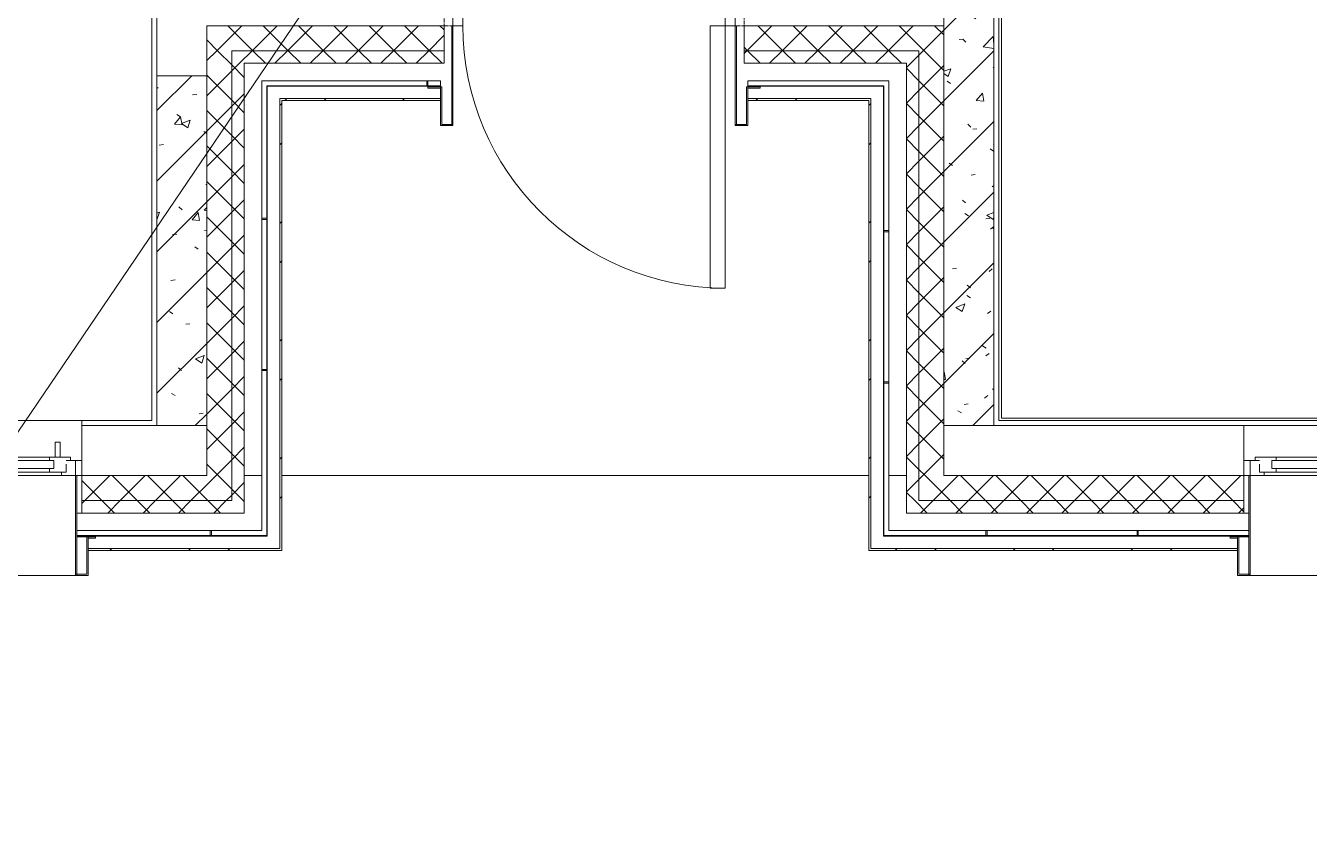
# Model space of a CAD drawing. Header units: millimetres. Extents: x -584918 to 2941280, y 3000189 to 4229862.
# Drawn here: x 207407 to 212544, y 3649491 to 3652731 of the extents above; entities that cross this region are included whole.
import ezdxf

# ---------------------------------------------------------------- set-up
doc = ezdxf.new("R2010")
doc.units = ezdxf.units.MM
doc.linetypes.add('ASVP_Невидимые', pattern=[5, 3, -2])
for name, color, linetype, lineweight in [('_ Окна', 7, 'Continuous', 0), ('Витраж', 7, 'Continuous', 0), ('Двери', 7, 'Continuous', 0), ('Обобщенные модели', 7, 'Continuous', 0), ('Окна', 7, 'Continuous', 0), ('Перекрытие', 7, 'Continuous', 0), ('Стены', 7, 'Continuous', 0), ('Стены внутренние', 7, 'Continuous', 0), ('Стены наружные', 7, 'Continuous', 0), ('Стены несущие', 7, 'Continuous', 0), ('Стены отделка', 7, 'Continuous', 0), ('Стены перегородки', 7, 'Continuous', 0), ('Стены штриховка', 7, 'Continuous', 0), ('экспертиза ДУ пояснения', 6, 'Continuous', 0)]:
    doc.layers.add(name, color=color, linetype=linetype, lineweight=lineweight)
pattern_1 = [(45, (192051.36, 3643581.32), (-141.4214, 141.4214), [])]
pattern_2 = [(50, (192051.36, 3643581.32), (364.368, -31.8783), [38.1, -419.1]), (355, (192051.36, 3643581.3), (-70.486, 382.113), [30.48, -335.28]), (100.451, (192081.73, 3643578.66), (293.885, 350.2334), [32.38, -356.18]), (46.184, (192051.36, 3643682.9), (542.1585, -84.086), [57.15, -628.65]), (96.636, (192096.54, 3643675.9), (474.805, 494.855), [48.57, -534.27]), (351.184, (192051.36, 3643682.9), (474.81, 494.85), [45.72, -502.92]), (21, (192102.16, 3643657.52), (303.2285, -204.5305), [38.1, -419.1]), (326, (192102.16, 3643657.5), (123.604, 368.376), [30.48, -335.28]), (71.451, (192127.43, 3643640.47), (426.834, 163.843), [32.38, -356.18]), (37.5, (192051.36, 3643581.32), (6.17665, 169.11015), [16.764, -314.452, 16.764, -323.596, -336.55]), (37.5, (192051.36, 3643581.32), (6.17665, 169.11015), [-671.576, 16.764, -319.786]), (7.5, (192051.36, 3643581.32), (133.6389, 200.3615), [16.764, -177.292, 16.764, -306.832, -128.27]), (7.5, (192051.36, 3643581.32), (133.6389, 200.3615), [-517.652, 16.764, -111.506]), (327.5, (191938.08, 3643581.32), (271.1818, -11.4584), [16.764, -110.236, 16.764, -379.476, -525.78]), (327.5, (191938.08, 3643581.32), (271.1818, -11.4584), [-523.24, 16.764, -509.016]), (317.5, (191887.28, 3643581.32), (296.2585, 50.8528), [16.764, -148.336, 16.764, -246.38, -373.38]), (317.5, (191887.28, 3643581.32), (296.2585, 50.8528), [-428.244, 16.764, -356.616])]
pattern_3 = [(45, (192051.36, 3643581.3), (-235.7317, 235.7317), []), (45, (192208.5, 3643581.3), (-235.7317, 235.7317), [])]
pattern_4 = [(45, (192051.36, 3643581.32), (-70.71068, 70.71068), []), (135, (192051.36, 3643581.32), (-70.71068, -70.71068), [])]

# ---------------------------------------------------------------- blocks, each defined once
blk = doc.blocks.new('ASVP_ДверьСтальная_1 с фрамугой - Наружная 1200х2000h_полотно_ Г П _с фрамугой_-7940614-АР Этаж 01')
at = {"layer": 'Двери', "lineweight": 18}
for p, q in [((-525, 1150), (-465, 1150)), ((-525, 100), (-525, 1150)), ((-465, 1150), (-465, 100)), ((-565, 100), (-525, 100)), ((-565, 10), (-565, 100)), ((-465, 100), (-525, 100)), ((-525, 100), (-525, 40)), ((525, 100), (565, 100)), ((525, 40), (525, 100)), ((565, 100), (565, 10)), ((-509, 10), (-565, 10)), ((-525, 40), (-509, 40)), ((-509, 40), (-509, 10)), ((509, 40), (525, 40)), ((509, 10), (509, 40)), ((565, 10), (509, 10))]:
    blk.add_line(p, q, dxfattribs=at)
at = {"layer": 'Двери', "linetype": 'ASVP_Невидимые', "lineweight": 18}
for p, q in [((-600, 100), (-565, 100)), ((-600, 10), (-600, 100)), ((-565, 100), (-565, 10)), ((565, 100), (600, 100)), ((565, 10), (565, 100)), ((600, 100), (600, 10)), ((-565, 10), (-600, 10)), ((600, 10), (565, 10))]:
    blk.add_line(p, q, dxfattribs=at)
at = {"layer": 'Двери'}
blk.add_arc((-525, 100), 1050, 0, 90, dxfattribs=at)
blk = doc.blocks.new('Окно_ПВХ_1Створка_1Фрамуга-верх - ОП_2100_h_х950_1ст1фр-V219-АР Этаж 01')
at = {"layer": '_ Окна'}
for p, q in [((-419, 100), (-500, 100)), ((-500, 100), (-500, 40)), ((-475, 40), (-475, 100)), ((-437, 54), (-437, 86)), ((-437, 86), (-419, 86)), ((-419, 86), (-419, 100)), ((-370, 86), (-419, 86)), ((-388, 72), (-388, 40)), ((-370, 72), (-388, 72)), ((-388, 72), (388, 72)), ((-370, 86), (-370, 72)), ((370, 86), (370, 72)), ((370, 86), (419, 86)), ((370, 72), (388, 72)), ((388, 72), (388, 40)), ((419, 100), (419, 86)), ((500, 100), (419, 100)), ((419, 86), (437, 86)), ((437, 86), (437, 54)), ((475, 40), (475, 100)), ((500, 40), (500, 100)), ((-500, 40), (-437, 40)), ((-455, 26), (-455, 40)), ((-370, 26), (-455, 26)), ((-388, 40), (-370, 40)), ((-388, 40), (388, 40)), ((-370, 40), (-370, 26)), ((370, 40), (370, 26)), ((388, 40), (370, 40)), ((455, 26), (370, 26)), ((437, 40), (500, 40)), ((455, 40), (455, 26))]:
    blk.add_line(p, q, dxfattribs=at)
at = {"layer": 'Окна'}
for p, q in [((-419, 100), (419, 100)), ((-370, 86), (370, 86)), ((-413.5, -34), (-413.5, 26)), ((-393.5, 26), (-393.5, -34)), ((370, 26), (-370, 26)), ((-393.5, -34), (-413.5, -34))]:
    blk.add_line(p, q, dxfattribs=at)
blk = doc.blocks.new('Окно_ПВХ_1Створка_1Фрамуга-верх - ОП_2100_h_х950_1ст1фр-7889829-АР Этаж 01')
at = {"layer": '_ Окна'}
for p, q in [((-419, 100), (-500, 100)), ((-500, 100), (-500, 40)), ((-475, 40), (-475, 100)), ((-437, 54), (-437, 86)), ((-437, 86), (-419, 86)), ((-419, 86), (-419, 100)), ((-370, 86), (-419, 86)), ((-388, 72), (-388, 40)), ((-370, 72), (-388, 72)), ((-388, 72), (388, 72)), ((-370, 86), (-370, 72)), ((370, 86), (370, 72)), ((370, 86), (419, 86)), ((370, 72), (388, 72)), ((388, 72), (388, 40)), ((419, 100), (419, 86)), ((500, 100), (419, 100)), ((419, 86), (437, 86)), ((437, 86), (437, 54)), ((475, 40), (475, 100)), ((500, 40), (500, 100)), ((-500, 40), (-437, 40)), ((-455, 26), (-455, 40)), ((-370, 26), (-455, 26)), ((-388, 40), (-370, 40)), ((-388, 40), (388, 40)), ((-370, 40), (-370, 26)), ((370, 40), (370, 26)), ((388, 40), (370, 40)), ((455, 26), (370, 26)), ((437, 40), (500, 40)), ((455, 40), (455, 26))]:
    blk.add_line(p, q, dxfattribs=at)
at = {"layer": 'Окна'}
for p, q in [((-419, 100), (419, 100)), ((-370, 86), (370, 86)), ((-413.5, -34), (-413.5, 26)), ((-393.5, 26), (-393.5, -34)), ((370, 26), (-370, 26)), ((-393.5, -34), (-413.5, -34))]:
    blk.add_line(p, q, dxfattribs=at)
blk = doc.blocks.new('Прямоугольный импост - 5х20 мм  _зазор керамогранита цоколя_-7684918-АР Этаж 01')
at = {"layer": 'Витраж'}
for p, q in [((-2.5, -10), (-2.5, 10)), ((-2.5, 10), (2.5, 10)), ((2.5, 10), (2.5, -10)), ((2.5, -10), (-2.5, -10))]:
    blk.add_line(p, q, dxfattribs=at)
blk = doc.blocks.new('Откос с зашивкой _верх_низ_ - Откос-7941013-АР Этаж 01')
at = {"layer": 'Обобщенные модели'}
for p, q in [((-525, 100), (-525, -50)), ((-475, 100), (-525, 100)), ((-520, -55), (-520, 95)), ((-520, 95), (-475, 95)), ((-480, 100), (-480, -300)), ((-475, 100), (-480, 100)), ((475, 100), (-475, 100)), ((-475, -300), (-475, 100)), ((-475, 95), (-475, 100)), ((-475, 100), (475, 100)), ((480, 100), (475, 100)), ((475, 100), (475, -300)), ((525, 100), (475, 100)), ((475, 100), (475, 95)), ((475, 95), (520, 95)), ((480, -300), (480, 100)), ((520, 95), (520, -55)), ((525, -50), (525, 100)), ((-525, -50), (-555, -50)), ((-555, -50), (-555, -55)), ((555, -50), (525, -50)), ((555, -55), (555, -50)), ((-555, -55), (-520, -55)), ((-480, -55), (-520, -55)), ((520, -55), (480, -55)), ((520, -55), (555, -55))]:
    blk.add_line(p, q, dxfattribs=at)
blk = doc.blocks.new('Откос с зашивкой _верх_низ_ - Откос-V250-АР Этаж 01')
at = {"layer": 'Обобщенные модели'}
for p, q in [((-525, 100), (-525, -50)), ((-475, 100), (-525, 100)), ((-520, -55), (-520, 95)), ((-520, 95), (-475, 95)), ((-480, 100), (-480, -300)), ((-475, 100), (-480, 100)), ((475, 100), (-475, 100)), ((-475, -300), (-475, 100)), ((-475, 95), (-475, 100)), ((-475, 100), (475, 100)), ((480, 100), (475, 100)), ((475, 100), (475, -300)), ((525, 100), (475, 100)), ((475, 100), (475, 95)), ((475, 95), (520, 95)), ((480, -300), (480, 100)), ((520, 95), (520, -55)), ((525, -50), (525, 100)), ((-525, -50), (-555, -50)), ((-555, -50), (-555, -55)), ((555, -50), (525, -50)), ((555, -55), (555, -50)), ((-555, -55), (-520, -55)), ((-480, -55), (-520, -55)), ((520, -55), (480, -55)), ((520, -55), (555, -55))]:
    blk.add_line(p, q, dxfattribs=at)
blk = doc.blocks.new('ASVP_ОТКОС МЕТАЛЛИЧЕСКИЙ_Двери1 - Откос дверей-7903161-АР Этаж 01')
at = {"layer": 'Обобщенные модели'}
for p, q in [((-565, 100), (-615, 100)), ((-615, 100), (-615, -50)), ((-610, -55), (-610, 95)), ((-610, 95), (-565, 95)), ((-570, 100), (-570, -300)), ((-565, 100), (-570, 100)), ((-565, -300), (-565, 100)), ((-565, 95), (-565, 100)), ((570, 100), (565, 100)), ((565, 100), (565, -300)), ((615, 100), (565, 100)), ((565, 100), (565, 95)), ((565, 95), (610, 95)), ((570, -300), (570, 100)), ((610, 95), (610, -55)), ((615, -50), (615, 100)), ((-615, -50), (-665, -50)), ((-665, -50), (-665, -55)), ((665, -50), (615, -50)), ((665, -55), (665, -50)), ((-665, -55), (-610, -55)), ((610, -55), (665, -55))]:
    blk.add_line(p, q, dxfattribs=at)

msp = doc.modelspace()

# ---------------------------------------------------------------- hatches: boundary and pattern name
at = {"layer": 'Стены наружные'}
h = msp.add_hatch(dxfattribs=at)
h.set_pattern_fill('FP_1', color=256, style=0, pattern_type=2)
h.set_pattern_definition(pattern_1)
h.paths.add_polyline_path([(211282.26, 3651130.649), (211282.26, 3652930.649), (211082.26, 3652930.649), (211082.26, 3651130.649)])
h = msp.add_hatch(dxfattribs=at)
h.set_pattern_fill('FP_2', color=256, style=0, pattern_type=2)
h.set_pattern_definition(pattern_2)
h.paths.add_polyline_path([(211282.26, 3651130.649), (211282.26, 3652930.649), (211082.26, 3652930.649), (211082.26, 3651130.649)])
h = msp.add_hatch(dxfattribs=at)
h.set_pattern_fill('FP_57', color=256, style=0, pattern_type=2)
h.set_pattern_definition(pattern_4)
h.paths.add_polyline_path([(208132.26, 3652630.649), (209082.26, 3652630.649), (209082.26, 3652730.649), (208132.26, 3652730.649)])
h.paths.add_polyline_path([(210982.26, 3652630.649), (210982.26, 3652730.649), (210282.26, 3652730.649), (210282.26, 3652630.649), (210932.26, 3652630.649)])
h = msp.add_hatch(dxfattribs=at)
h.set_pattern_fill('FP_57', color=256, style=0, pattern_type=2)
h.set_pattern_definition(pattern_4)
h.paths.add_polyline_path([(211082.26, 3650930.649), (211082.26, 3652730.649), (210982.26, 3652730.649), (210982.26, 3650930.649)])
h = msp.add_hatch(dxfattribs=at)
h.set_pattern_fill('FP_57', color=256, style=0, pattern_type=2)
h.set_pattern_definition(pattern_4)
h.paths.add_polyline_path([(208232.26, 3650830.649), (208232.26, 3652630.649), (208132.26, 3652630.649), (208132.26, 3650830.649)])
h = msp.add_hatch(dxfattribs=at)
h.set_pattern_fill('FP_57', color=256, style=0, pattern_type=2)
h.set_pattern_definition(pattern_4)
h.paths.add_polyline_path([(208232.26, 3652580.649), (209082.26, 3652580.649), (209082.26, 3652630.649), (208232.26, 3652630.649)])
h.paths.add_polyline_path([(210932.26, 3652580.649), (210932.26, 3652630.649), (210282.26, 3652630.649), (210282.26, 3652580.649), (210713.773, 3652580.649)])
h = msp.add_hatch(dxfattribs=at)
h.set_pattern_fill('FP_57', color=256, style=0, pattern_type=2)
h.set_pattern_definition(pattern_4)
h.paths.add_polyline_path([(210982.26, 3650830.649), (210982.26, 3652630.649), (210932.26, 3652630.649), (210932.26, 3650830.649)])
h = msp.add_hatch(dxfattribs=at)
h.set_pattern_fill('FP_57', color=256, style=0, pattern_type=2)
h.set_pattern_definition(pattern_4)
h.paths.add_polyline_path([(208282.26, 3650780.649), (208282.26, 3652580.649), (208232.26, 3652580.649), (208232.26, 3650780.649)])
h = msp.add_hatch(dxfattribs=at)
h.set_pattern_fill('FP_1', color=256, style=0, pattern_type=2)
h.set_pattern_definition(pattern_1)
h.paths.add_polyline_path([(208132.26, 3651130.649), (208132.26, 3652530.649), (207932.26, 3652530.649), (207932.26, 3651130.649)])
h = msp.add_hatch(dxfattribs=at)
h.set_pattern_fill('FP_2', color=256, style=0, pattern_type=2)
h.set_pattern_definition(pattern_2)
h.paths.add_polyline_path([(208132.26, 3651130.649), (208132.26, 3652530.649), (207932.26, 3652530.649), (207932.26, 3651130.649)])
h = msp.add_hatch(dxfattribs=at)
h.set_pattern_fill('FP_6', color=256, style=0, pattern_type=2)
h.set_pattern_definition(pattern_3)
h.paths.add_polyline_path([(208424.26, 3650638.649), (208432.26, 3650638.733), (208432.26, 3652438.649), (208424.26, 3652438.649), (208424.26, 3650688.649)])
h = msp.add_hatch(dxfattribs=at)
h.set_pattern_fill('FP_6', color=256, style=0, pattern_type=2)
h.set_pattern_definition(pattern_3)
h.paths.add_polyline_path([(208432.26, 3652430.649), (209067.26, 3652430.649), (209067.26, 3652438.649), (208432.26, 3652438.649)])
h = msp.add_hatch(dxfattribs=at)
h.set_pattern_fill('FP_6', color=256, style=0, pattern_type=2)
h.set_pattern_definition(pattern_3)
h.paths.add_polyline_path([(210713.773, 3652430.649), (210790.26, 3652430.649), (210790.26, 3652438.649), (210297.26, 3652438.649), (210297.26, 3652430.649), (210482.26, 3652430.649)])
h = msp.add_hatch(dxfattribs=at)
h.set_pattern_fill('FP_6', color=256, style=0, pattern_type=2)
h.set_pattern_definition(pattern_3)
h.paths.add_polyline_path([(210782.26, 3650638.649), (210790.26, 3650638.649), (210790.26, 3652430.649), (210782.26, 3652430.649), (210782.26, 3650688.649)])
h = msp.add_hatch(dxfattribs=at)
h.set_pattern_fill('FP_57', color=256, style=0, pattern_type=2)
h.set_pattern_definition(pattern_4)
h.paths.add_polyline_path([(207914.219, 3650830.649), (208132.26, 3650830.649), (208132.26, 3650930.649), (207632.26, 3650930.649), (207632.26, 3650830.649), (207657.26, 3650830.649)])
h.paths.add_polyline_path([(199482.26, 3650830.649), (200282.26, 3650830.649), (200282.26, 3650930.649), (199482.26, 3650930.649)])
h.paths.add_polyline_path([(206514.442, 3650830.649), (206632.26, 3650830.649), (206632.26, 3650930.649), (206232.26, 3650930.649), (206232.26, 3650830.649)])
h.paths.add_polyline_path([(201282.26, 3650830.649), (203232.26, 3650830.649), (203232.26, 3650930.649), (201282.26, 3650930.649)])
h.paths.add_polyline_path([(204232.26, 3650830.649), (205232.26, 3650830.649), (205232.26, 3650930.649), (204232.26, 3650930.649)])
h.paths.add_polyline_path([(197432.26, 3650830.649), (198482.26, 3650830.649), (198482.26, 3650930.649), (197432.26, 3650930.649)])
h = msp.add_hatch(dxfattribs=at)
h.set_pattern_fill('FP_57', color=256, style=0, pattern_type=2)
h.set_pattern_definition(pattern_4)
h.paths.add_polyline_path([(216539.52, 3650830.649), (216607.036, 3650830.649), (216647.335, 3650930.649), (215482.26, 3650930.649), (215482.26, 3650830.649), (216312.881, 3650830.649)])
h.paths.add_polyline_path([(212282.26, 3650830.649), (212282.26, 3650930.649), (210982.26, 3650930.649), (210982.26, 3650830.649), (212262.26, 3650830.649)])
h.paths.add_polyline_path([(213302.26, 3650830.649), (214482.26, 3650830.649), (214482.26, 3650930.649), (213282.26, 3650930.649), (213282.26, 3650830.649)])
h = msp.add_hatch(dxfattribs=at)
h.set_pattern_fill('FP_57', color=256, style=0, pattern_type=2)
h.set_pattern_definition(pattern_4)
h.paths.add_polyline_path([(207914.219, 3650780.649), (208232.26, 3650780.649), (208232.26, 3650830.649), (207632.26, 3650830.649), (207632.26, 3650780.649), (207657.26, 3650780.649)])
h.paths.add_polyline_path([(205114.665, 3650780.649), (205232.26, 3650780.649), (205232.26, 3650830.649), (204232.26, 3650830.649), (204232.26, 3650780.649), (204432.26, 3650780.649)])
h.paths.add_polyline_path([(206232.26, 3650780.649), (206632.26, 3650780.649), (206632.26, 3650830.649), (206232.26, 3650830.649)])
h.paths.add_polyline_path([(203232.26, 3650780.649), (203232.26, 3650830.649), (201282.26, 3650830.649), (201282.26, 3650780.649), (202315.112, 3650780.649)])
h.paths.add_polyline_path([(200282.26, 3650780.649), (200282.26, 3650830.649), (199482.26, 3650830.649), (199482.26, 3650780.649), (199515.558, 3650780.649)])
h.paths.add_polyline_path([(198457.26, 3650780.649), (198482.26, 3650780.649), (198482.26, 3650830.649), (197382.26, 3650830.649), (197382.26, 3650780.649), (197649.188, 3650780.649)])
h = msp.add_hatch(dxfattribs=at)
h.set_pattern_fill('FP_57', color=256, style=0, pattern_type=2)
h.set_pattern_definition(pattern_4)
h.paths.add_polyline_path([(216312.881, 3650780.649), (216640.794, 3650780.649), (216660.944, 3650830.649), (215482.26, 3650830.649), (215482.26, 3650780.649), (215507.26, 3650780.649)])
h.paths.add_polyline_path([(211082.26, 3650780.649), (212282.26, 3650780.649), (212282.26, 3650830.649), (210932.26, 3650830.649), (210932.26, 3650780.649), (210982.26, 3650780.649)])
h.paths.add_polyline_path([(214446.512, 3650780.649), (214482.26, 3650780.649), (214482.26, 3650830.649), (213282.26, 3650830.649), (213282.26, 3650780.649), (213513.327, 3650780.649)])
h = msp.add_hatch(dxfattribs=at)
h.set_pattern_fill('FP_6', color=256, style=0, pattern_type=2)
h.set_pattern_definition(pattern_3)
h.paths.add_polyline_path([(208232.26, 3650630.649), (208432.26, 3650630.649), (208432.26, 3650638.649), (207657.26, 3650638.649), (207657.26, 3650630.649), (208132.26, 3650630.649)])
h = msp.add_hatch(dxfattribs=at)
h.set_pattern_fill('FP_6', color=256, style=0, pattern_type=2)
h.set_pattern_definition(pattern_3)
h.paths.add_polyline_path([(210982.26, 3650630.649), (212257.26, 3650630.649), (212257.26, 3650638.649), (210782.26, 3650638.649), (210782.26, 3650630.649), (210840.26, 3650630.649)])

# ---------------------------------------------------------------- linework, layer by layer
at = {"layer": 'Перекрытие'}
for p, q in [((208282.26, 3650930.649), (208352.26, 3650930.649)), ((208372.26, 3650930.649), (208374.26, 3650930.649)), ((208432.26, 3650930.649), (210782.26, 3650930.649)), ((210840.26, 3650930.649), (210842.26, 3650930.649)), ((210862.26, 3650930.649), (210932.26, 3650930.649))]:
    msp.add_line(p, q, dxfattribs=at)
at = {"layer": 'Стены'}
for p, q in [((208352.26, 3652510.649), (209012.26, 3652510.649)), ((208352.26, 3651960.649), (208352.26, 3652510.649)), ((209012.26, 3652510.649), (209012.26, 3652490.649)), ((209017.26, 3652510.649), (209067.26, 3652510.649)), ((209017.26, 3652510.649), (209017.26, 3652490.649)), ((209067.26, 3652510.649), (209067.26, 3652490.649)), ((210297.26, 3652510.649), (210862.26, 3652510.649)), ((210297.26, 3652510.649), (210297.26, 3652490.649)), ((210862.26, 3652510.649), (210862.26, 3651910.649)), ((209012.26, 3652490.649), (208372.26, 3652490.649)), ((208372.26, 3652490.649), (208372.26, 3651960.649)), ((209067.26, 3652490.649), (209017.26, 3652490.649)), ((210842.26, 3652490.649), (210297.26, 3652490.649)), ((210842.26, 3651910.649), (210842.26, 3652490.649)), ((208352.26, 3651960.649), (208372.26, 3651960.649)), ((208352.26, 3651355.649), (208352.26, 3651955.649)), ((208352.26, 3651955.649), (208372.26, 3651955.649)), ((208372.26, 3651955.649), (208372.26, 3651355.649)), ((210842.26, 3651910.649), (210862.26, 3651910.649)), ((210842.26, 3651305.649), (210842.26, 3651905.649)), ((210842.26, 3651905.649), (210862.26, 3651905.649)), ((210862.26, 3651905.649), (210862.26, 3651305.649)), ((208352.26, 3651355.649), (208372.26, 3651355.649)), ((208352.26, 3650710.649), (208352.26, 3651350.649)), ((208352.26, 3651350.649), (208372.26, 3651350.649)), ((208372.26, 3651350.649), (208372.26, 3650690.649)), ((210842.26, 3651305.649), (210862.26, 3651305.649)), ((210842.26, 3650690.649), (210842.26, 3651300.649)), ((210842.26, 3651300.649), (210862.26, 3651300.649)), ((210862.26, 3651300.649), (210862.26, 3650710.649)), ((207612.26, 3650710.649), (208146.26, 3650710.649)), ((208146.26, 3650710.649), (208146.26, 3650690.649)), ((208151.26, 3650710.649), (208352.26, 3650710.649)), ((208151.26, 3650710.649), (208151.26, 3650690.649)), ((210862.26, 3650710.649), (211249.807, 3650710.649)), ((211249.807, 3650690.649), (211249.807, 3650710.649)), ((211254.807, 3650710.649), (211854.807, 3650710.649)), ((211254.807, 3650690.649), (211254.807, 3650710.649)), ((211854.807, 3650690.649), (211854.807, 3650710.649)), ((211859.807, 3650710.649), (212302.26, 3650710.649)), ((211859.807, 3650690.649), (211859.807, 3650710.649)), ((208146.26, 3650690.649), (207612.26, 3650690.649)), ((208372.26, 3650690.649), (208151.26, 3650690.649)), ((211249.807, 3650690.649), (210842.26, 3650690.649)), ((211854.807, 3650690.649), (211254.807, 3650690.649)), ((212302.26, 3650690.649), (211859.807, 3650690.649))]:
    msp.add_line(p, q, dxfattribs=at)
at = {"layer": 'Стены внутренние'}
for p, q in [((211312.26, 3653150.649), (211312.26, 3651160.649)), ((206632.26, 3651150.649), (207632.26, 3651150.649)), ((207632.26, 3651130.649), (207632.26, 3650990.649)), ((211312.26, 3651160.649), (216274.488, 3651160.649))]:
    msp.add_line(p, q, dxfattribs=at)
at = {"layer": 'Стены наружные'}
for p, q in [((212282.26, 3650990.649), (212282.26, 3651130.649)), ((207632.26, 3650780.649), (207612.26, 3650780.649)), ((212302.26, 3650780.649), (212282.26, 3650780.649)), ((207612.26, 3650688.649), (207657.26, 3650688.649)), ((212257.26, 3650688.649), (212302.26, 3650688.649))]:
    msp.add_line(p, q, dxfattribs=at)
at = {"layer": 'Стены несущие'}
for p, q in [((211282.26, 3651130.649), (211282.26, 3653180.649)), ((211082.26, 3652930.649), (211082.26, 3651130.649)), ((209082.26, 3652730.649), (208132.26, 3652730.649)), ((210482.26, 3652730.649), (210282.26, 3652730.649)), ((207932.26, 3652530.649), (207932.26, 3651130.649)), ((208132.26, 3652530.649), (207932.26, 3652530.649)), ((208132.26, 3651130.649), (208132.26, 3652530.649)), ((207932.26, 3651130.649), (208132.26, 3651130.649)), ((211082.26, 3651130.649), (211282.26, 3651130.649))]:
    msp.add_line(p, q, dxfattribs=at)
at = {"layer": 'Стены отделка'}
for p, q in [((207912.26, 3656060.649), (207912.26, 3651150.649)), ((207932.26, 3652530.649), (207932.26, 3656080.649)), ((211302.26, 3651150.649), (211302.26, 3653160.649)), ((208374.26, 3652488.649), (208374.26, 3650688.649)), ((209067.26, 3652488.649), (208374.26, 3652488.649)), ((209067.26, 3652430.649), (209067.26, 3652488.649)), ((210840.26, 3652488.649), (210297.26, 3652488.649)), ((210297.26, 3652488.649), (210297.26, 3652430.649)), ((210840.26, 3650688.649), (210840.26, 3652488.649)), ((208432.26, 3650630.649), (208432.26, 3652430.649)), ((208432.26, 3652430.649), (209067.26, 3652430.649)), ((210297.26, 3652430.649), (210782.26, 3652430.649)), ((210782.26, 3652430.649), (210782.26, 3650630.649)), ((207912.26, 3651150.649), (207632.26, 3651150.649)), ((207632.26, 3651150.649), (207632.26, 3651130.649)), ((207632.26, 3651130.649), (207932.26, 3651130.649)), ((211282.26, 3651130.649), (216304.488, 3651130.649)), ((216284.488, 3651150.649), (211302.26, 3651150.649)), ((208374.26, 3650688.649), (207657.26, 3650688.649)), ((207657.26, 3650688.649), (207657.26, 3650630.649)), ((212257.26, 3650688.649), (210840.26, 3650688.649)), ((212257.26, 3650630.649), (212257.26, 3650688.649)), ((207657.26, 3650630.649), (208432.26, 3650630.649)), ((210782.26, 3650630.649), (212257.26, 3650630.649))]:
    msp.add_line(p, q, dxfattribs=at)
at = {"layer": 'Стены перегородки'}
for p, q in [((208132.26, 3652730.649), (208132.26, 3650930.649)), ((209082.26, 3652580.649), (209082.26, 3652730.649)), ((210282.26, 3652730.649), (210282.26, 3652580.649)), ((211082.26, 3652730.649), (210482.26, 3652730.649)), ((211082.26, 3650930.649), (211082.26, 3652730.649)), ((208282.26, 3652580.649), (209082.26, 3652580.649)), ((208282.26, 3650780.649), (208282.26, 3652580.649)), ((210282.26, 3652580.649), (210932.26, 3652580.649)), ((210932.26, 3652580.649), (210932.26, 3650780.649)), ((208132.26, 3650930.649), (207632.26, 3650930.649)), ((207632.26, 3650930.649), (207632.26, 3650780.649)), ((212282.26, 3650930.649), (211082.26, 3650930.649)), ((212282.26, 3650780.649), (212282.26, 3650930.649)), ((207632.26, 3650780.649), (208282.26, 3650780.649)), ((210932.26, 3650780.649), (212282.26, 3650780.649))]:
    msp.add_line(p, q, dxfattribs=at)
at = {"layer": 'Стены штриховка'}
for p, q in [((208232.26, 3652630.649), (209082.26, 3652630.649)), ((208232.26, 3650830.649), (208232.26, 3652630.649)), ((210282.26, 3652630.649), (210982.26, 3652630.649)), ((210982.26, 3652630.649), (210982.26, 3650830.649)), ((208424.26, 3652438.649), (208424.26, 3650638.649)), ((208424.26, 3652438.649), (209067.26, 3652438.649)), ((210297.26, 3652438.649), (210790.26, 3652438.649)), ((210790.26, 3652438.649), (210790.26, 3650638.649)), ((207632.26, 3650830.649), (208232.26, 3650830.649)), ((210982.26, 3650830.649), (212282.26, 3650830.649)), ((207657.26, 3650638.649), (208424.26, 3650638.649)), ((210790.26, 3650638.649), (212257.26, 3650638.649))]:
    msp.add_line(p, q, dxfattribs=at)
at = {"layer": 'экспертиза ДУ пояснения'}
msp.add_line((174359.158, 3602449.563), (215072.057, 3662447.538), dxfattribs=at)

# ---------------------------------------------------------------- block references
at = {"layer": 'Витраж', "extrusion": (0, 0, -1)}
for p, rotation in [((-209014.76, 3652500.649), 180), ((-208362.26, 3651958.149), 90.00000000000014), ((-210852.26, 3651908.149), 90.00000000000011), ((-208362.26, 3651353.149), 90.00000000000014), ((-210852.26, 3651303.149), 90.00000000000011), ((-208148.76, 3650700.649), 180)]:
    msp.add_blockref('Прямоугольный импост - 5х20 мм  _зазор керамогранита цоколя_-7684918-АР Этаж 01', p, dxfattribs=dict(at, rotation=rotation))
for p in [(-211252.307, 3650700.649), (-211857.307, 3650700.649)]:
    msp.add_blockref('Прямоугольный импост - 5х20 мм  _зазор керамогранита цоколя_-7684918-АР Этаж 01', p, dxfattribs=at)
at = {"layer": 'Двери', "rotation": 180}
msp.add_blockref('ASVP_ДверьСтальная_1 с фрамугой - Наружная 1200х2000h_полотно_ Г П _с фрамугой_-7940614-АР Этаж 01', (209682.26, 3652830.649), dxfattribs=at)
at = {"layer": 'Обобщенные модели', "rotation": 180}
for name, p in [('ASVP_ОТКОС МЕТАЛЛИЧЕСКИЙ_Двери1 - Откос дверей-7903161-АР Этаж 01', (209682.26, 3652430.649)), ('Откос с зашивкой _верх_низ_ - Откос-7941013-АР Этаж 01', (207132.26, 3650630.649)), ('Откос с зашивкой _верх_низ_ - Откос-V250-АР Этаж 01', (212782.26, 3650630.649))]:
    msp.add_blockref(name, p, dxfattribs=at)
at = {"layer": 'Окна', "rotation": 180}
for name, p in [('Окно_ПВХ_1Створка_1Фрамуга-верх - ОП_2100_h_х950_1ст1фр-V219-АР Этаж 01', (207132.26, 3651030.649)), ('Окно_ПВХ_1Створка_1Фрамуга-верх - ОП_2100_h_х950_1ст1фр-7889829-АР Этаж 01', (212782.26, 3651030.649))]:
    msp.add_blockref(name, p, dxfattribs=at)

doc.saveas('drawing.dxf')
